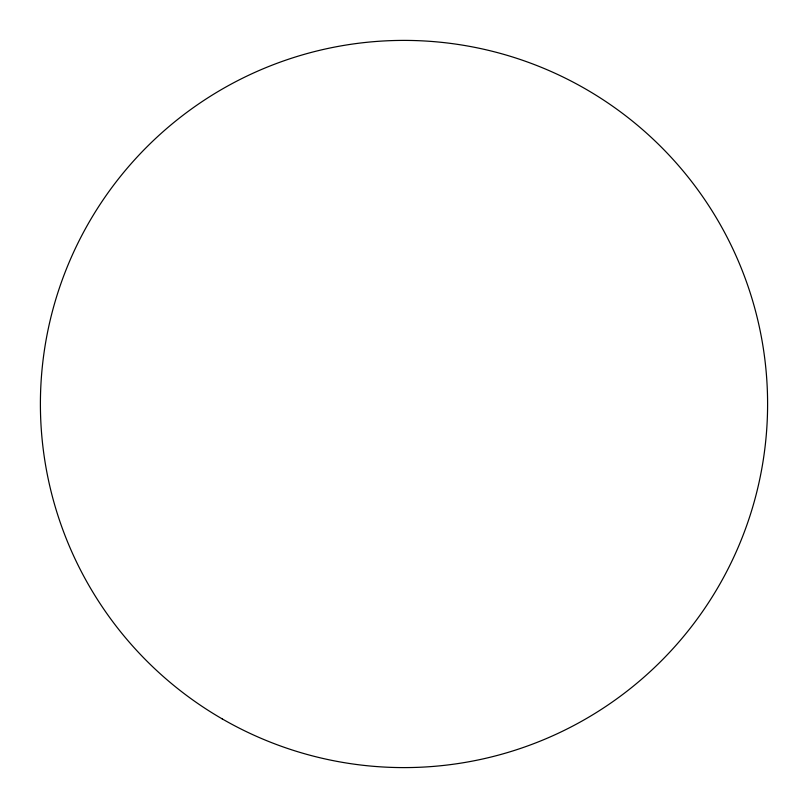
<?xml version="1.0" encoding="UTF-8"?>
<svg xmlns="http://www.w3.org/2000/svg" width="808" height="808" viewBox="0 0 808 808"><rect width="100%" height="100%" fill="white"/><g stroke="black" fill="none" stroke-linecap="round" stroke-linejoin="round"><path stroke-width="1.21" d="M222.2 718.888A363.6 363.6 0 0 0 767.6 404A363.6 363.6 0 0 0 222.2 89.112A363.6 363.6 0 0 0 222.2 718.888"/></g></svg>
